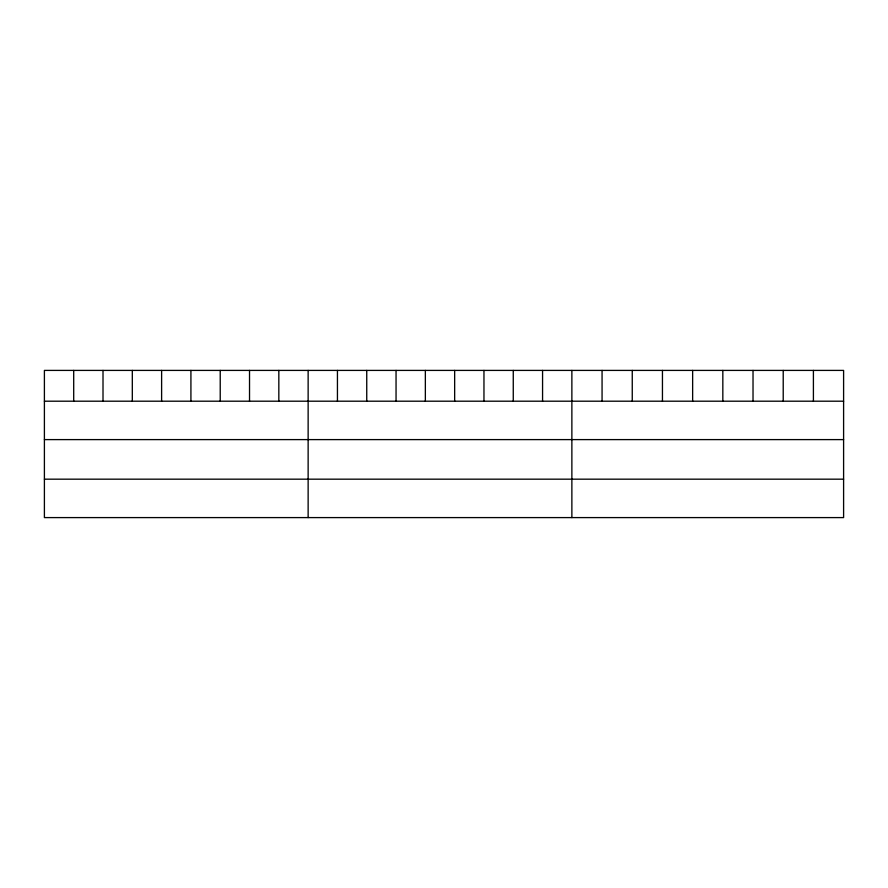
<?xml version="1.0" encoding="UTF-8"?>
<svg xmlns="http://www.w3.org/2000/svg" width="888" height="888" viewBox="0 0 888 888"><rect width="100%" height="100%" fill="white"/><g stroke="black" fill="none" stroke-linecap="round" stroke-linejoin="round"><path stroke-width="1.33" d="M843.6 401.198L843.6 517.593L44.4 517.593L44.4 370.407L843.6 370.407L843.6 401.198L44.4 401.198M44.4 439.604L843.6 439.604M44.4 479.176L843.6 479.176M813.408 370.407L813.408 401.198M783.216 370.407L783.216 401.198M753.024 370.407L753.024 401.198M722.832 370.407L722.832 401.198M692.64 370.407L692.64 401.198M662.448 370.407L662.448 401.198M632.256 370.407L632.256 401.198M602.064 370.407L602.064 401.198M571.872 370.407L571.872 517.593M542.568 370.407L542.568 401.198M513.264 370.407L513.264 401.198M483.96 370.407L483.96 401.198M454.656 370.407L454.656 401.198M425.352 370.407L425.352 401.198M396.048 370.407L396.048 401.198M366.744 370.407L366.744 401.198M337.44 370.407L337.44 401.198M308.136 370.407L308.136 517.593M278.832 370.407L278.832 401.198M249.528 370.407L249.528 401.198M220.224 370.407L220.224 401.198M190.92 370.407L190.92 401.198M161.616 370.407L161.616 401.198M132.312 370.407L132.312 401.198M103.008 370.407L103.008 401.198M73.704 370.407L73.704 401.198"/></g></svg>
